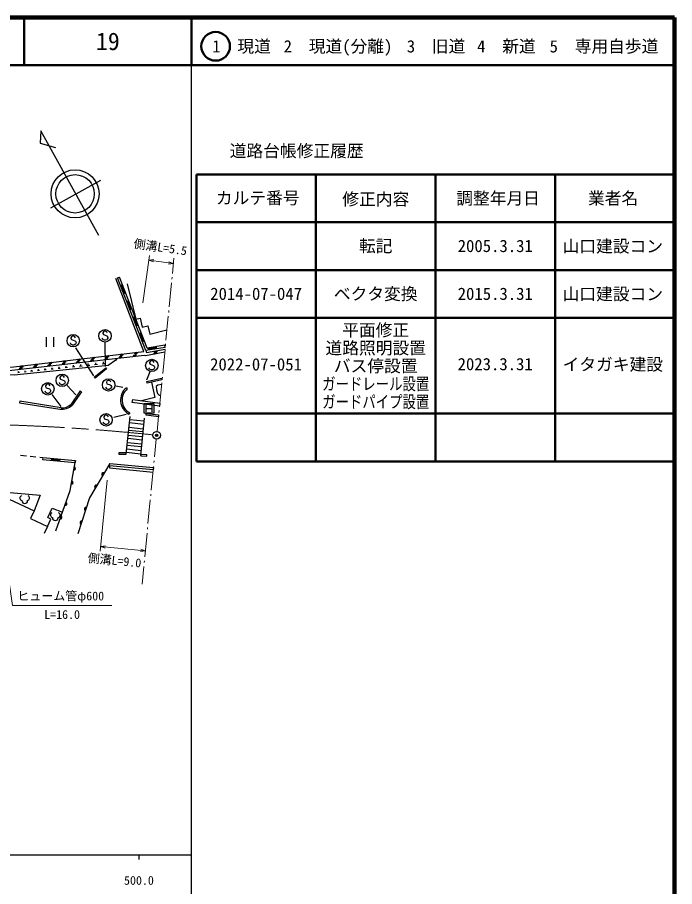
# Model space of a CAD drawing. Units: millimetres, scale not verified. Extents: x 40000 to 680000, y 20000 to 380000.
# Drawn here: x 542580 to 680000, y 198357 to 380000 of the extents above; entities that cross this region are included whole.
import ezdxf
from ezdxf.enums import TextEntityAlignment as Align

# ---------------------------------------------------------------- set-up
doc = ezdxf.new("R2010")
doc.units = ezdxf.units.MM
doc.header["$LTSCALE"] = 1000
doc.header["$PDMODE"] = 32
doc.header["$PDSIZE"] = 500
doc.linetypes.add('CHAIN', pattern=[18.5, 12, -1.5, 3.5, -1.5])
for name, color, linetype, lineweight in [('M-BGD', 7, 'Continuous', 25), ('M-BMK', 2, 'CHAIN', 13), ('M-BMK-HTXT', 7, 'Continuous', 13), ('M-BMK-SRVR', 3, 'Continuous', 25), ('M-STR-HTXT', 7, 'Continuous', 13), ('M-STR-STRC', 7, 'Continuous', 25), ('M-STR-STRD', 7, 'Continuous', 25), ('M-TTL', 2, 'Continuous', 140), ('M-TTL-BAND', 7, 'Continuous', 25), ('M-TTL-FRAM', 2, 'Continuous', 50), ('M-TTL-LINE', 7, 'Continuous', 50)]:
    doc.layers.add(name, color=color, linetype=linetype, lineweight=lineweight)
doc.layers.add('M-OTRS', color=6, linetype='Continuous')
doc.layers.add('M-TTL-TXT', color=7, linetype='Continuous')
doc.styles.add('ＭＳ ゴシック', font='')
doc.styles.get('ＭＳ ゴシック').set_extended_font_data('MS Gothic')

msp = doc.modelspace()

# ---------------------------------------------------------------- linework, layer by layer
at = {"layer": 'M-BGD'}
for p, q in [((547487, 356280), (547313, 353687)), ((559600, 334411), (547487, 356280)), ((547313, 353687), (550547, 352794)), ((549550, 340215), (560020, 345972)), ((563533, 325578), (563952, 325740)), ((569412, 310356), (563533, 325578)), ((569700, 310859), (563952, 325740)), ((564574, 324130), (564154, 323968)), ((564887, 322321), (564238, 324000)), ((564971, 322353), (564322, 324032)), ((565055, 322386), (564406, 324065)), ((565139, 322418), (564490, 324097)), ((565529, 324307), (567356, 316957)), ((564803, 322289), (565223, 322451)), ((565871, 320772), (565451, 320609)), ((566184, 318963), (565535, 320642)), ((566268, 318995), (565619, 320674)), ((566352, 319028), (565703, 320707)), ((566436, 319060), (565787, 320739)), ((566100, 318930), (566520, 319092)), ((567168, 317413), (566748, 317251)), ((567481, 315604), (566832, 317284)), ((567565, 315637), (566916, 317316)), ((567649, 315669), (567000, 317348)), ((567733, 315702), (567084, 317381)), ((567397, 315572), (567817, 315734)), ((548632, 313154), (548632, 311154)), ((550132, 313154), (550132, 311154)), ((568465, 314055), (568045, 313893)), ((568778, 312246), (568129, 313925)), ((568862, 312279), (568213, 313958)), ((568946, 312311), (568297, 313990)), ((569030, 312344), (568381, 314023)), ((568694, 312214), (569114, 312376)), ((573497, 311026), (569412, 310356)), ((573424, 311470), (569700, 310859)), ((569871, 310887), (569944, 310443)), ((571662, 311090), (569886, 310799)), ((571677, 311001), (569900, 310710)), ((571691, 310912), (569915, 310621)), ((571706, 310823), (569930, 310532)), ((571720, 310734), (571648, 311179)), ((573497, 311026), (573424, 311470)), ((552816, 306788), (552782, 307119)), ((554333, 306942), (554297, 307290)), ((556147, 307128), (555601, 307072)), ((555874, 307100), (555837, 307464)), ((557726, 307289), (557154, 307231)), ((557440, 307260), (557401, 307641)), ((559330, 307453), (558733, 307392)), ((559032, 307423), (558991, 307821)), ((560961, 307620), (560338, 307556)), ((560649, 307588), (560607, 308003)), ((543029, 305787), (542691, 305753)), ((542860, 305770), (542837, 305995)), ((544394, 305927), (544035, 305890)), ((544214, 305909), (544190, 306148)), ((545782, 306069), (545400, 306030)), ((545591, 306049), (545565, 306304)), ((547192, 306213), (546788, 306172)), ((546990, 306192), (546962, 306462)), ((548625, 306359), (548198, 306316)), ((548411, 306337), (548382, 306622)), ((550081, 306508), (549631, 306462)), ((549856, 306485), (549825, 306785)), ((551561, 306659), (551088, 306611)), ((551324, 306635), (551292, 306951)), ((553065, 306813), (552568, 306762)), ((554594, 306969), (554072, 306916)), ((543264, 288491), (544459, 288376)), ((545255, 288298), (546449, 288183)), ((547246, 288105), (547901, 288042)), ((547901, 288042), (547859, 287594)), ((547859, 287594), (554656, 286957)), ((547901, 288042), (554698, 287405)), ((549693, 287874), (549651, 287426)), ((549660, 287516), (551452, 287347)), ((549668, 287605), (551460, 287437)), ((549677, 287695), (551469, 287527)), ((549685, 287784), (551477, 287616)), ((551444, 287258), (551486, 287706)), ((554698, 287405), (554656, 286957))]:
    msp.add_line(p, q, dxfattribs=at)
for points in [[(568997, 310195), (567305, 314722), (563165, 325436)], [(567356, 316957), (568226, 317173), (568704, 315250), (569834, 315531), (570255, 313836), (573860, 314733)], [(569412, 310356), (569563, 309971), (573460, 310654)], [(538243, 306868), (541872, 307001), (568997, 310195)], [(573398, 310022), (569391, 309256), (569187, 309375), (538274, 305882)], [(563364, 308717), (563148, 308377), (561560, 307279), (541877, 305268), (540650, 305338), (539760, 306050)], [(570620, 303787), (571323, 300584), (568513, 299900)], [(572736, 303267), (571933, 303144), (571620, 302851), (571634, 302179), (571858, 301401), (572203, 301070), (572519, 301055)], [(550592, 272702), (553636, 281127), (554698, 287405)], [(561877, 286808), (557657, 279616), (555249, 272088)], [(561829, 286296), (561823, 285841), (570943, 284968)], [(534599, 279970), (538041, 278362), (537578, 277371), (538470, 276954), (539820, 279843), (546079, 276918), (545313, 275281), (548868, 273620), (548181, 272148)], [(537458, 278635), (538588, 280925), (547367, 280146), (546079, 276918)], [(548868, 273620), (549541, 275168), (548975, 275483), (549825, 277434), (551993, 276580)]]:
    msp.add_lwpolyline(points, dxfattribs=at)
for points in [[(566692, 300133), (572358, 299407), (572278, 298786), (566612, 299512)], [(561877, 286808), (571038, 285938), (570989, 285426), (561829, 286296)]]:
    msp.add_lwpolyline(points, close=True, dxfattribs=at)
for radius in [5016, 4013]:
    msp.add_circle((554649, 343128), radius, dxfattribs=at)
for centre, radius, start, end in [((558408, 309002), 354, 195.51303, 357.91821), ((558408, 309002), 283, 197.73707, 355.69417), ((558408, 309002), 212, 201.4834, 351.94785), ((558408, 309002), 142, 209.19513, 344.23612), ((558408, 309002), 100, 219.51279, 333.91845), ((561387, 309353), 354, 195.51303, 357.91821), ((561387, 309353), 283, 197.73707, 355.69417), ((561387, 309353), 212, 201.4834, 351.94785), ((561387, 309353), 142, 209.19513, 344.23612), ((561387, 309353), 100, 219.51279, 333.91845), ((564170, 308754), 354, 15.24327, 177.64845), ((564170, 308754), 283, 17.46731, 175.42441), ((564170, 308754), 212, 21.21363, 171.67808), ((564366, 309704), 354, 195.51303, 357.91821), ((564170, 308754), 142, 28.92536, 163.96635), ((564170, 308754), 100, 39.24303, 153.64869), ((564366, 309704), 283, 197.73707, 355.69417), ((564366, 309704), 212, 201.4834, 351.94785), ((564366, 309704), 142, 209.19513, 344.23612), ((564366, 309704), 100, 219.51279, 333.91845), ((567151, 309090), 354, 15.24327, 177.64845), ((567151, 309090), 283, 17.46731, 175.42441), ((567151, 309090), 212, 21.21363, 171.67808), ((567346, 310055), 354, 195.51303, 357.91821), ((567151, 309090), 142, 28.92536, 163.96635), ((567151, 309090), 100, 39.24303, 153.64869), ((567346, 310055), 283, 197.73707, 355.69417), ((567346, 310055), 212, 201.4834, 351.94785), ((567346, 310055), 142, 209.19513, 344.23612), ((567346, 310055), 100, 219.51279, 333.91845), ((571405, 309586), 354, 19.63015, 182.03533), ((571405, 309586), 283, 21.85419, 179.81129), ((571502, 310366), 354, 198.74389, 1.14907), ((571405, 309586), 212, 25.60051, 176.06496), ((571502, 310366), 283, 200.96793, 358.92503), ((571405, 309586), 142, 33.31224, 168.35323), ((571502, 310366), 212, 204.71426, 355.17871), ((571405, 309586), 100, 43.6299, 158.03557), ((571502, 310366), 142, 212.42599, 347.46698), ((571502, 310366), 100, 222.74365, 337.14931), ((543511, 307248), 354, 195.51303, 357.91821), ((543511, 307248), 283, 197.73707, 355.69417), ((543511, 307248), 212, 201.4834, 351.94785), ((543511, 307248), 142, 209.19513, 344.23612), ((543511, 307248), 100, 219.51279, 333.91845), ((546284, 306733), 354, 15.24327, 177.64845), ((546284, 306733), 283, 17.46731, 175.42441), ((546490, 307599), 354, 195.51303, 357.91821), ((546490, 307599), 283, 197.73707, 355.69417), ((546490, 307599), 212, 201.4834, 351.94785), ((546490, 307599), 142, 209.19513, 344.23612), ((546490, 307599), 100, 219.51279, 333.91845), ((549265, 307070), 354, 15.24327, 177.64845), ((549265, 307070), 283, 17.46731, 175.42441), ((549265, 307070), 212, 21.21363, 171.67808), ((549469, 307950), 354, 195.51303, 357.91821), ((549265, 307070), 142, 28.92536, 163.96635), ((549265, 307070), 100, 39.24303, 153.64869), ((549469, 307950), 283, 197.73707, 355.69417), ((549469, 307950), 212, 201.4834, 351.94785), ((549469, 307950), 142, 209.19513, 344.23612), ((549469, 307950), 100, 219.51279, 333.91845), ((552246, 307406), 354, 15.24327, 177.64845), ((552246, 307406), 283, 17.46731, 175.42441), ((552246, 307406), 212, 21.21363, 171.67808), ((552449, 308301), 354, 195.51303, 357.91821), ((552246, 307406), 142, 28.92536, 163.96635), ((552246, 307406), 100, 39.24303, 153.64869), ((552449, 308301), 283, 197.73707, 355.69417), ((552449, 308301), 212, 201.4834, 351.94785), ((552449, 308301), 142, 209.19513, 344.23612), ((552449, 308301), 100, 219.51279, 333.91845), ((555227, 307743), 354, 15.24327, 177.64845), ((555227, 307743), 283, 17.46731, 175.42441), ((555227, 307743), 212, 21.21363, 171.67808), ((555428, 308652), 354, 195.51303, 357.91821), ((555227, 307743), 142, 28.92536, 163.96635), ((555227, 307743), 100, 39.24303, 153.64869), ((555428, 308652), 283, 197.73707, 355.69417), ((555428, 308652), 212, 201.4834, 351.94785), ((555428, 308652), 142, 209.19513, 344.23612), ((555428, 308652), 100, 219.51279, 333.91845), ((558208, 308080), 354, 15.24327, 177.64845), ((558208, 308080), 283, 17.46731, 175.42441), ((558208, 308080), 212, 21.21363, 171.67808), ((558208, 308080), 142, 28.92536, 163.96635), ((558208, 308080), 100, 39.24303, 153.64869), ((561189, 308417), 354, 15.24327, 177.64845), ((561189, 308417), 283, 17.46731, 175.42441), ((561189, 308417), 212, 21.21363, 171.67808), ((561189, 308417), 142, 28.92536, 163.96635), ((561189, 308417), 100, 39.24303, 153.64869), ((543303, 306396), 354, 15.24327, 177.64845), ((543303, 306396), 283, 17.46731, 175.42441), ((543303, 306396), 212, 21.21363, 171.67808), ((543303, 306396), 142, 28.92536, 163.96635), ((543303, 306396), 100, 39.24303, 153.64869), ((546284, 306733), 212, 21.21363, 171.67808), ((546284, 306733), 142, 28.92536, 163.96635), ((546284, 306733), 100, 39.24303, 153.64869), ((554364, 285754), 354, 269.19543, 71.60061), ((554364, 285754), 283, 271.41947, 69.37657), ((554364, 285754), 212, 275.16579, 65.63024), ((554364, 285754), 142, 282.87752, 57.91851), ((554364, 285754), 100, 293.19519, 47.60085), ((560573, 284478), 354, 68.39021, 230.79539), ((560573, 284478), 283, 70.61425, 228.57135), ((560573, 284478), 212, 74.36058, 224.82503), ((560573, 284478), 142, 82.07231, 217.1133), ((560573, 284478), 100, 92.38997, 206.79563), ((553863, 282796), 354, 269.19543, 71.60061), ((553863, 282796), 283, 271.41947, 69.37657), ((553863, 282796), 212, 275.16579, 65.63024), ((553863, 282796), 142, 282.87752, 57.91851), ((553863, 282796), 100, 293.19519, 47.60085), ((559054, 281891), 354, 68.39021, 230.79539), ((559054, 281891), 283, 70.61425, 228.57135), ((559054, 281891), 212, 74.36058, 224.82503), ((559054, 281891), 142, 82.07231, 217.1133), ((559054, 281891), 100, 92.38997, 206.79563), ((543650, 279533), 536, 116.08703, 255.33416), ((544579, 279533), 536, 284.66584, 63.91297), ((544115, 279014), 600, 180, 0), ((552573, 278344), 354, 258.93037, 61.33554), ((552573, 278344), 283, 261.1544, 59.11151), ((552573, 278344), 212, 264.90073, 55.36518), ((552573, 278344), 142, 272.61246, 47.65345), ((552573, 278344), 100, 282.93012, 37.33579), ((550046, 275975), 536, 116.08703, 255.33416), ((550975, 275975), 536, 284.66584, 63.91297), ((556961, 277264), 354, 81.06577, 243.47095), ((556961, 277264), 283, 83.28981, 241.24691), ((556961, 277264), 212, 87.03614, 237.50059), ((556961, 277264), 142, 94.74787, 229.78886), ((556961, 277264), 100, 105.06553, 219.4712), ((550510, 275457), 600, 180, 0), ((551553, 275522), 354, 258.93037, 61.33554), ((551553, 275522), 283, 261.1544, 59.11151), ((551553, 275522), 212, 264.90073, 55.36518), ((551553, 275522), 142, 272.61246, 47.65345), ((551553, 275522), 100, 282.93012, 37.33579), ((556048, 274407), 354, 81.06577, 243.47095), ((556048, 274407), 283, 83.28981, 241.24691), ((556048, 274407), 212, 87.03614, 237.50059), ((556048, 274407), 142, 94.74787, 229.78886), ((556048, 274407), 100, 105.06553, 219.4712)]:
    msp.add_arc(centre, radius, start, end, dxfattribs=at)
at = {"layer": 'M-BMK'}
msp.add_arc((525718, -146265), 441351, 84.12384, 89.27105, dxfattribs=at)
at = {"layer": 'M-BMK-HTXT'}
for p, q in [((575014, 326510), (575325, 329683)), ((574897, 325316), (574936, 325714)), ((574332, 319544), (574819, 324520)), ((574215, 318349), (574254, 318748)), ((573649, 312577), (574136, 317553)), ((573532, 311383), (573571, 311781)), ((572966, 305611), (573454, 310587)), ((572283, 298644), (572771, 303620)), ((572849, 304416), (572888, 304814)), ((571777, 293480), (572088, 296653)), ((572166, 297450), (572205, 297848)), ((571255, 288154), (571621, 291888)), ((571138, 286960), (571177, 287358)), ((570572, 281188), (571060, 286164)), ((570455, 279994), (570494, 280392)), ((569889, 274221), (570377, 279197)), ((569772, 273027), (569811, 273425)), ((569206, 267255), (569694, 272231)), ((568645, 261530), (569011, 265264)), ((569089, 266060), (569128, 266458))]:
    msp.add_line(p, q, dxfattribs=at)
at = {"layer": 'M-BMK-SRVR'}
msp.add_circle((571699, 292684), 800, dxfattribs=at)
at = {"layer": 'M-OTRS'}
msp.add_point((571699, 292684), dxfattribs=at)
at = {"layer": 'M-STR-HTXT'}
for p, q in [((568830, 320367), (570238, 330270)), ((570097, 329280), (571123, 329386)), ((575215, 328552), (570097, 329280)), ((570097, 329280), (571052, 328891)), ((575215, 328552), (574260, 328940)), ((575215, 328552), (574189, 328445)), ((561351, 283310), (559877, 268454)), ((559976, 269449), (560996, 269599)), ((559976, 269449), (569330, 268521)), ((559976, 269449), (560946, 269101)), ((569330, 268521), (568360, 268868)), ((569330, 268521), (568311, 268371))]:
    msp.add_line(p, q, dxfattribs=at)
msp.add_lwpolyline([(536245, 293839), (541582, 257123), (562332, 257123)], dxfattribs=at)
at = {"layer": 'M-STR-STRC'}
for p, q in [((560559, 314291), (560441, 314055)), ((560795, 314409), (560559, 314291)), ((561032, 314409), (560795, 314409)), ((561268, 314291), (561032, 314409)), ((561386, 314055), (561268, 314291)), ((553904, 313264), (553786, 313028)), ((553786, 313028), (553786, 312910)), ((553786, 312910), (553904, 312673)), ((554140, 313382), (553904, 313264)), ((553904, 312673), (554613, 312437)), ((554376, 313382), (554140, 313382)), ((554613, 313264), (554376, 313382)), ((554731, 313028), (554613, 313264)), ((554613, 312437), (554731, 312319)), ((560441, 312755), (560323, 312991)), ((560441, 314055), (560441, 313936)), ((560441, 313936), (560559, 313700)), ((560559, 312636), (560441, 312755)), ((560559, 313700), (561268, 313464)), ((560795, 312518), (560559, 312636)), ((561032, 312518), (560795, 312518)), ((561268, 312636), (561032, 312518)), ((561268, 313464), (561386, 313345)), ((561386, 312755), (561268, 312636)), ((561386, 313345), (561504, 313109)), ((561504, 312991), (561386, 312755)), ((561504, 313109), (561504, 312991)), ((553786, 311728), (553667, 311964)), ((553904, 311610), (553786, 311728)), ((554140, 311492), (553904, 311610)), ((554376, 311492), (554140, 311492)), ((554613, 311610), (554376, 311492)), ((554731, 311728), (554613, 311610)), ((554731, 312319), (554849, 312082)), ((554849, 311964), (554731, 311728)), ((554739, 310965), (558468, 305097)), ((554849, 312082), (554849, 311964)), ((560975, 307039), (560938, 312082)), ((570329, 308096), (570211, 307860)), ((570211, 307860), (570211, 307741)), ((570211, 307741), (570329, 307505)), ((570566, 308214), (570329, 308096)), ((570329, 307505), (571038, 307269)), ((570802, 308214), (570566, 308214)), ((571038, 308096), (570802, 308214)), ((571156, 307860), (571038, 308096)), ((571038, 307269), (571156, 307150)), ((571156, 307150), (571275, 306914)), ((570285, 305961), (569561, 304157)), ((570211, 306560), (570093, 306796)), ((570329, 306441), (570211, 306560)), ((570566, 306323), (570329, 306441)), ((570802, 306323), (570566, 306323)), ((571038, 306441), (570802, 306323)), ((571156, 306560), (571038, 306441)), ((571275, 306796), (571156, 306560)), ((571275, 306914), (571275, 306796)), ((551485, 303444), (551366, 303681)), ((551603, 304981), (551485, 304744)), ((551485, 304744), (551485, 304626)), ((551485, 304626), (551603, 304390)), ((551603, 303326), (551485, 303444)), ((551839, 305099), (551603, 304981)), ((551603, 304390), (552312, 304153)), ((552075, 305099), (551839, 305099)), ((552312, 304981), (552075, 305099)), ((552430, 304744), (552312, 304981)), ((552312, 304153), (552430, 304035)), ((552430, 303444), (552312, 303326)), ((552430, 304035), (552548, 303799)), ((552548, 303681), (552430, 303444)), ((552548, 303799), (552548, 303681)), ((561302, 304025), (561184, 303789)), ((561184, 303789), (561184, 303670)), ((561184, 303670), (561302, 303434)), ((561539, 304143), (561302, 304025)), ((561302, 303434), (562011, 303198)), ((561775, 304143), (561539, 304143)), ((562011, 304025), (561775, 304143)), ((562130, 303789), (562011, 304025)), ((548476, 301674), (548357, 301911)), ((548594, 303211), (548476, 302974)), ((548476, 302974), (548476, 302856)), ((548476, 302856), (548594, 302620)), ((548594, 301556), (548476, 301674)), ((548830, 303329), (548594, 303211)), ((548594, 302620), (549303, 302383)), ((548830, 301438), (548594, 301556)), ((549066, 303329), (548830, 303329)), ((549303, 303211), (549066, 303329)), ((549303, 301556), (549066, 301438)), ((549421, 302974), (549303, 303211)), ((549303, 302383), (549421, 302265)), ((549421, 301674), (549303, 301556)), ((549421, 302265), (549539, 302029)), ((549539, 301911), (549421, 301674)), ((549539, 302029), (549539, 301911)), ((551839, 303208), (551603, 303326)), ((552075, 303208), (551839, 303208)), ((552312, 303326), (552075, 303208)), ((552993, 303099), (554833, 301148)), ((561184, 302489), (561066, 302725)), ((561302, 302370), (561184, 302489)), ((561539, 302252), (561302, 302370)), ((561775, 302252), (561539, 302252)), ((562011, 302370), (561775, 302252)), ((562011, 303198), (562130, 303080)), ((562130, 302489), (562011, 302370)), ((562130, 303080), (562248, 302843)), ((562248, 302725), (562130, 302489)), ((562248, 302843), (562248, 302725)), ((563172, 303004), (564635, 302705)), ((549066, 301438), (548830, 301438)), ((549815, 301195), (551671, 298662)), ((569088, 297293), (569088, 299293)), ((569088, 299293), (571088, 299293)), ((569463, 299043), (569463, 297543)), ((569463, 298293), (570713, 298293)), ((570713, 299043), (570713, 297543)), ((571088, 299293), (571088, 297293)), ((560771, 296733), (560653, 296496)), ((560653, 296496), (560653, 296378)), ((560653, 296378), (560771, 296142)), ((561008, 296851), (560771, 296733)), ((560771, 296142), (561480, 295905)), ((561244, 296851), (561008, 296851)), ((561480, 296733), (561244, 296851)), ((561599, 296496), (561480, 296733)), ((565343, 297010), (562763, 296412)), ((565337, 288742), (566150, 296580)), ((569107, 296273), (568294, 288436)), ((571088, 297293), (569088, 297293)), ((560653, 295196), (560535, 295433)), ((560771, 295078), (560653, 295196)), ((561008, 294960), (560771, 295078)), ((561244, 294960), (561008, 294960)), ((561480, 295078), (561244, 294960)), ((561480, 295905), (561599, 295787)), ((561599, 295196), (561480, 295078)), ((561599, 295787), (561717, 295551)), ((561717, 295433), (561599, 295196)), ((561717, 295551), (561717, 295433)), ((565918, 294351), (568875, 294044)), ((566018, 295314), (568975, 295008)), ((566088, 295984), (569045, 295677)), ((565747, 292695), (568704, 292388)), ((565855, 293739), (568812, 293432)), ((565590, 291180), (568547, 290874)), ((565680, 292049), (568637, 291742)), ((565376, 289117), (568333, 288810)), ((565447, 289808), (568404, 289502)), ((565532, 290627), (568489, 290321))]:
    msp.add_line(p, q, dxfattribs=at)
for centre in [(560913, 313464), (554258, 312437), (570684, 307269), (551957, 304153), (548948, 302383), (561657, 303198), (561126, 295905)]:
    msp.add_circle(centre, 1300, dxfattribs=at)
at = {"layer": 'M-STR-STRD'}
for p, q in [((555730, 301926), (553793, 299171)), ((555975, 301753), (554038, 298998)), ((555730, 301926), (555975, 301753)), ((565368, 302621), (565568, 302379)), ((566064, 297362), (565915, 297085)), ((569663, 288329), (569668, 288611))]:
    msp.add_line(p, q, dxfattribs=at)
for points in [[(558640, 304797), (561062, 306758), (561241, 306537), (558818, 304576)], [(569643, 303901), (572685, 304614), (572761, 304289), (569719, 303576)], [(569535, 297245), (572115, 296930), (572069, 296556), (569489, 296871)], [(565317, 289008), (563769, 289033), (563765, 288750), (565312, 288725)]]:
    msp.add_lwpolyline(points, close=True, dxfattribs=at)
for points in [[(551730, 298404), (543107, 299809), (543050, 299461), (551479, 298131)], [(569668, 288611), (568377, 288632), (568373, 288349), (569663, 288329)]]:
    msp.add_lwpolyline(points, dxfattribs=at)
for centre, radius, start, end in [((567504, 300037), 3352, 129.57416, 241.71446), ((567504, 300037), 3038, 129.57416, 241.71446), ((551873, 301178), 3072, 262.62774, 314.8048), ((551881, 301156), 2756, 266.87289, 313.92758)]:
    msp.add_arc(centre, radius, start, end, dxfattribs=at)
at = {"layer": 'M-TTL'}
for p, q in [((680000, 380000), (40000, 380000)), ((680000, 20000), (680000, 380000))]:
    msp.add_line(p, q, dxfattribs=at)
at = {"layer": 'M-TTL-BAND'}
for p, q in [((579000, 20000), (579000, 370000)), ((40000, 205000), (579000, 205000)), ((568000, 205000), (568000, 204000))]:
    msp.add_line(p, q, dxfattribs=at)
at = {"layer": 'M-TTL-FRAM'}
for p, q in [((580000, 347197), (580000, 287197)), ((580000, 347197), (680000, 347197)), ((580000, 287197), (680000, 287197))]:
    msp.add_line(p, q, dxfattribs=at)
at = {"layer": 'M-TTL-LINE'}
for p, q in [((543997, 380000), (543997, 370000)), ((579000, 380000), (579000, 370000)), ((40000, 370000), (680000, 370000)), ((605000, 347197), (605000, 287197)), ((630000, 347197), (630000, 287197)), ((655000, 347197), (655000, 287197)), ((580000, 337197), (680000, 337197)), ((580000, 327197), (680000, 327197)), ((580000, 317197), (680000, 317197)), ((580000, 297197), (680000, 297197))]:
    msp.add_line(p, q, dxfattribs=at)
msp.add_circle((584031, 373958), 3000, dxfattribs=at)

# ---------------------------------------------------------------- texts
at = {"layer": 'M-STR-HTXT', "style": 'ＭＳ ゴシック'}
for s, rotation, p in [('側溝L=5.5', 351.905, (572268, 330513)), ('側溝L=9.0', 354.334, (562749, 265052))]:
    msp.add_text(s, height=1833, rotation=rotation, dxfattribs=at).set_placement(p, align=Align.BOTTOM_CENTER)
for s, p in [('ヒューム管φ600', (542582, 257623)), ('L=16.0', (548191, 253759))]:
    msp.add_text(s, height=1833, dxfattribs=at).set_placement(p, align=Align.BOTTOM_LEFT)
at = {"layer": 'M-TTL-BAND', "style": 'ＭＳ ゴシック'}
msp.add_text('500.0', height=1833, dxfattribs=at).set_placement((568000, 198195), align=Align.BOTTOM_CENTER)
at = {"layer": 'M-TTL-TXT', "style": 'ＭＳ ゴシック'}
for s, height, p in [('19', 3666, (561497, 375000)), ('1\u3000現道', 2566, (589448, 373958)), ('2\u3000現道(分離)', 2566, (609619, 373958)), ('3\u3000旧道', 2566, (630121, 373958)), ('4\u3000新道', 2566, (644824, 373958)), ('5\u3000専用自歩道', 2566, (665228, 373958)), ('道路台帳修正履歴', 2566, (600968, 352113)), ('カルテ番号', 2566, (592839, 342277)), ('修正内容', 2566, (617509, 342023)), ('調整年月日', 2566, (643089, 342197)), ('業者名', 2566, (667134, 342197)), ('転記', 2566, (617500, 332245)), ('2005.3.31', 2566, (642500, 332245)), ('山口建設コン', 2566, (667077, 332189)), ('2014-07-047', 2566, (592500, 322245)), ('ベクタ変換', 2566, (617500, 322245)), ('2015.3.31', 2566, (642500, 322245)), ('山口建設コン', 2566, (667077, 322189))]:
    msp.add_text(s, height=height, dxfattribs=at).set_placement(p, align=Align.MIDDLE_CENTER)
for s, p in [('平面修正', (617500, 315947)), ('道路照明設置', (617500, 312197)), ('バス停設置', (617500, 308447))]:
    msp.add_text(s, height=2566, dxfattribs=at).set_placement(p, align=Align.TOP_CENTER)
for s, p in [('2023.3.31', (634625, 305495)), ('イタガキ建設', (656577, 305439)), ('2022-07-051', (582875, 305447))]:
    msp.add_text(s, height=2566, dxfattribs=at).set_placement(p, align=Align.BOTTOM_LEFT)
at = {"layer": 'M-TTL-TXT', "style": 'ＭＳ ゴシック', "width": 0.8}
for s, p in [('ガードレール設置', (617500, 304697)), ('ガードパイプ設置', (617500, 300947))]:
    msp.add_text(s, height=2566, dxfattribs=at).set_placement(p, align=Align.TOP_CENTER)

doc.saveas('drawing.dxf')
